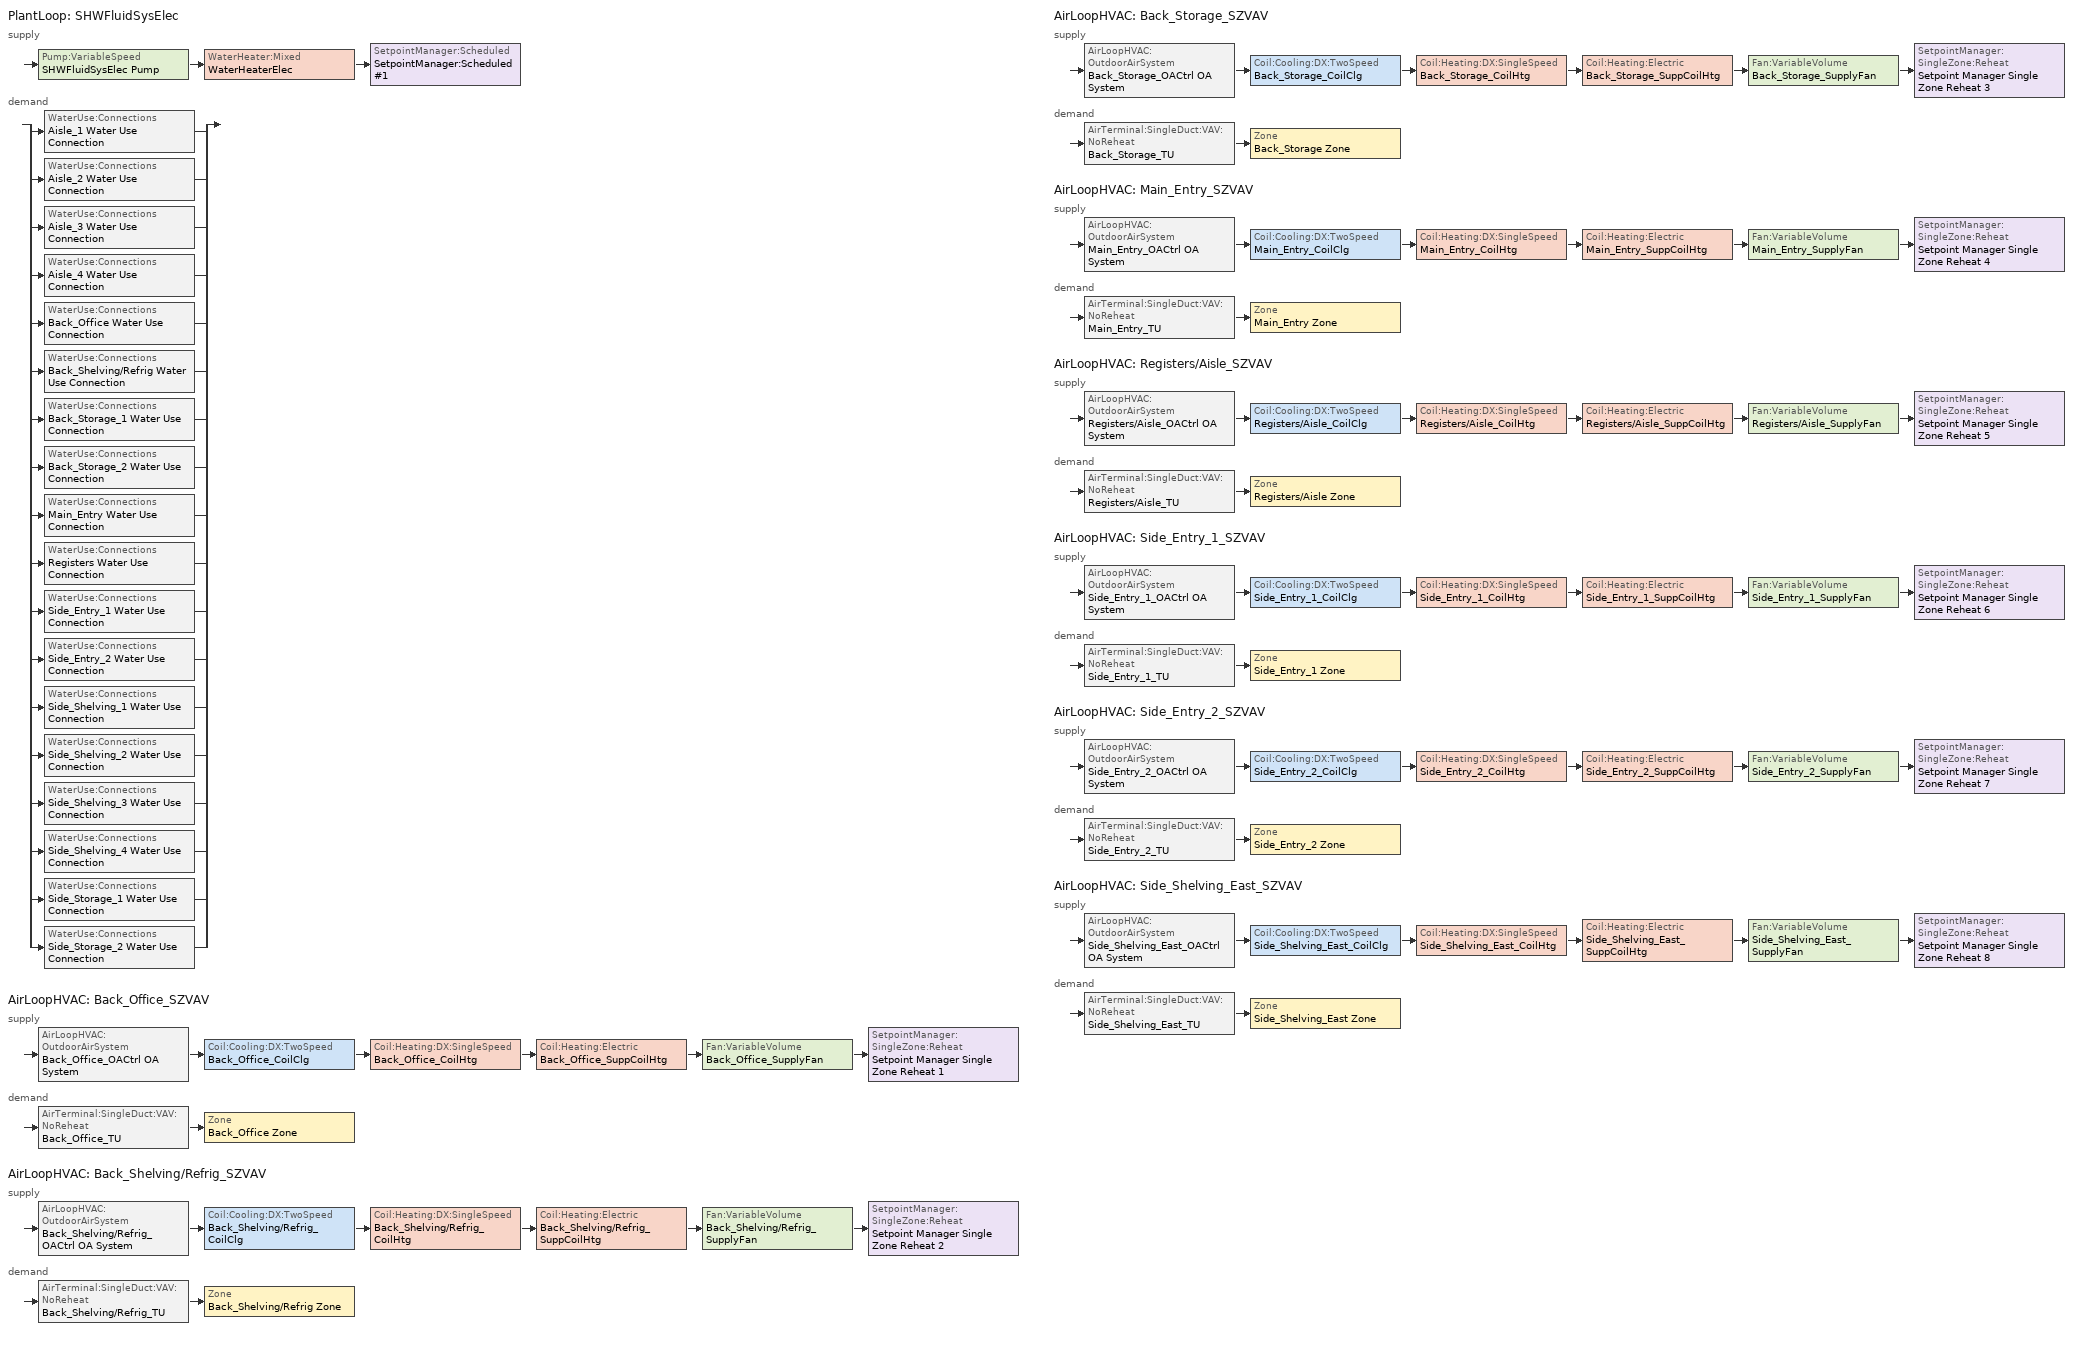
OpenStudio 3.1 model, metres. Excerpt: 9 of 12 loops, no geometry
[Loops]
PlantLoop 'SHWFluidSysElec'
 supply: Pump:VariableSpeed 'SHWFluidSysElec Pump' > WaterHeater:Mixed 'WaterHeaterElec' > SetpointManager:Scheduled 'SetpointManager:Scheduled #1'
 demand: split
  | WaterUse:Connections 'Aisle_1 Water Use Connection'
  | WaterUse:Connections 'Aisle_2 Water Use Connection'
  | WaterUse:Connections 'Aisle_3 Water Use Connection'
  | WaterUse:Connections 'Aisle_4 Water Use Connection'
  | WaterUse:Connections 'Back_Office Water Use Connection'
  | WaterUse:Connections 'Back_Shelving/Refrig Water Use Connection'
  | WaterUse:Connections 'Back_Storage_1 Water Use Connection'
  | WaterUse:Connections 'Back_Storage_2 Water Use Connection'
  | WaterUse:Connections 'Main_Entry Water Use Connection'
  | WaterUse:Connections 'Registers Water Use Connection'
  | WaterUse:Connections 'Side_Entry_1 Water Use Connection'
  | WaterUse:Connections 'Side_Entry_2 Water Use Connection'
  | WaterUse:Connections 'Side_Shelving_1 Water Use Connection'
  | WaterUse:Connections 'Side_Shelving_2 Water Use Connection'
  | WaterUse:Connections 'Side_Shelving_3 Water Use Connection'
  | WaterUse:Connections 'Side_Shelving_4 Water Use Connection'
  | WaterUse:Connections 'Side_Storage_1 Water Use Connection'
  | WaterUse:Connections 'Side_Storage_2 Water Use Connection'
AirLoopHVAC 'Back_Office_SZVAV'
 supply: AirLoopHVAC:OutdoorAirSystem 'Back_Office_OACtrl OA System' > Coil:Cooling:DX:TwoSpeed 'Back_Office_CoilClg' > Coil:Heating:DX:SingleSpeed 'Back_Office_CoilHtg' > Coil:Heating:Electric 'Back_Office_SuppCoilHtg' > Fan:VariableVolume 'Back_Office_SupplyFan' > SetpointManager:SingleZone:Reheat 'Setpoint Manager Single Zone Reheat 1'
 demand: AirTerminal:SingleDuct:VAV:NoReheat 'Back_Office_TU' > Zone 'Back_Office Zone'
AirLoopHVAC 'Back_Shelving/Refrig_SZVAV'
 supply: AirLoopHVAC:OutdoorAirSystem 'Back_Shelving/Refrig_OACtrl OA System' > Coil:Cooling:DX:TwoSpeed 'Back_Shelving/Refrig_CoilClg' > Coil:Heating:DX:SingleSpeed 'Back_Shelving/Refrig_CoilHtg' > Coil:Heating:Electric 'Back_Shelving/Refrig_SuppCoilHtg' > Fan:VariableVolume 'Back_Shelving/Refrig_SupplyFan' > SetpointManager:SingleZone:Reheat 'Setpoint Manager Single Zone Reheat 2'
 demand: AirTerminal:SingleDuct:VAV:NoReheat 'Back_Shelving/Refrig_TU' > Zone 'Back_Shelving/Refrig Zone'
AirLoopHVAC 'Back_Storage_SZVAV'
 supply: AirLoopHVAC:OutdoorAirSystem 'Back_Storage_OACtrl OA System' > Coil:Cooling:DX:TwoSpeed 'Back_Storage_CoilClg' > Coil:Heating:DX:SingleSpeed 'Back_Storage_CoilHtg' > Coil:Heating:Electric 'Back_Storage_SuppCoilHtg' > Fan:VariableVolume 'Back_Storage_SupplyFan' > SetpointManager:SingleZone:Reheat 'Setpoint Manager Single Zone Reheat 3'
 demand: AirTerminal:SingleDuct:VAV:NoReheat 'Back_Storage_TU' > Zone 'Back_Storage Zone'
AirLoopHVAC 'Main_Entry_SZVAV'
 supply: AirLoopHVAC:OutdoorAirSystem 'Main_Entry_OACtrl OA System' > Coil:Cooling:DX:TwoSpeed 'Main_Entry_CoilClg' > Coil:Heating:DX:SingleSpeed 'Main_Entry_CoilHtg' > Coil:Heating:Electric 'Main_Entry_SuppCoilHtg' > Fan:VariableVolume 'Main_Entry_SupplyFan' > SetpointManager:SingleZone:Reheat 'Setpoint Manager Single Zone Reheat 4'
 demand: AirTerminal:SingleDuct:VAV:NoReheat 'Main_Entry_TU' > Zone 'Main_Entry Zone'
AirLoopHVAC 'Registers/Aisle_SZVAV'
 supply: AirLoopHVAC:OutdoorAirSystem 'Registers/Aisle_OACtrl OA System' > Coil:Cooling:DX:TwoSpeed 'Registers/Aisle_CoilClg' > Coil:Heating:DX:SingleSpeed 'Registers/Aisle_CoilHtg' > Coil:Heating:Electric 'Registers/Aisle_SuppCoilHtg' > Fan:VariableVolume 'Registers/Aisle_SupplyFan' > SetpointManager:SingleZone:Reheat 'Setpoint Manager Single Zone Reheat 5'
 demand: AirTerminal:SingleDuct:VAV:NoReheat 'Registers/Aisle_TU' > Zone 'Registers/Aisle Zone'
AirLoopHVAC 'Side_Entry_1_SZVAV'
 supply: AirLoopHVAC:OutdoorAirSystem 'Side_Entry_1_OACtrl OA System' > Coil:Cooling:DX:TwoSpeed 'Side_Entry_1_CoilClg' > Coil:Heating:DX:SingleSpeed 'Side_Entry_1_CoilHtg' > Coil:Heating:Electric 'Side_Entry_1_SuppCoilHtg' > Fan:VariableVolume 'Side_Entry_1_SupplyFan' > SetpointManager:SingleZone:Reheat 'Setpoint Manager Single Zone Reheat 6'
 demand: AirTerminal:SingleDuct:VAV:NoReheat 'Side_Entry_1_TU' > Zone 'Side_Entry_1 Zone'
AirLoopHVAC 'Side_Entry_2_SZVAV'
 supply: AirLoopHVAC:OutdoorAirSystem 'Side_Entry_2_OACtrl OA System' > Coil:Cooling:DX:TwoSpeed 'Side_Entry_2_CoilClg' > Coil:Heating:DX:SingleSpeed 'Side_Entry_2_CoilHtg' > Coil:Heating:Electric 'Side_Entry_2_SuppCoilHtg' > Fan:VariableVolume 'Side_Entry_2_SupplyFan' > SetpointManager:SingleZone:Reheat 'Setpoint Manager Single Zone Reheat 7'
 demand: AirTerminal:SingleDuct:VAV:NoReheat 'Side_Entry_2_TU' > Zone 'Side_Entry_2 Zone'
AirLoopHVAC 'Side_Shelving_East_SZVAV'
 supply: AirLoopHVAC:OutdoorAirSystem 'Side_Shelving_East_OACtrl OA System' > Coil:Cooling:DX:TwoSpeed 'Side_Shelving_East_CoilClg' > Coil:Heating:DX:SingleSpeed 'Side_Shelving_East_CoilHtg' > Coil:Heating:Electric 'Side_Shelving_East_SuppCoilHtg' > Fan:VariableVolume 'Side_Shelving_East_SupplyFan' > SetpointManager:SingleZone:Reheat 'Setpoint Manager Single Zone Reheat 8'
 demand: AirTerminal:SingleDuct:VAV:NoReheat 'Side_Shelving_East_TU' > Zone 'Side_Shelving_East Zone'
[Sizing:Zone] Zone Cooling Design Supply Air Temperature Input Method=TemperatureDifference; Zone Cooling Design Supply Air Temperature {C}=14; Zone Cooling Design Supply Air Temperature Difference {deltaC}=11.1111; Zone Heating Design Supply Air Temperature Input Method=TemperatureDifference; Zone Heating Design Supply Air Temperature {C}=40; Zone Heating Design Supply Air Temperature Difference {deltaC}=13.8889; Zone Cooling Design Supply Air Humidity Ratio {kg-H2O/kg-air}=0.0085; Zone Heating Design Supply Air Humidity Ratio {kg-H2O/kg-air}=0.008; Zone Heating Sizing Factor=1; Zone Cooling Sizing Factor=1; Cooling Design Air Flow Method=DesignDay; Cooling Minimum Air Flow per Zone Floor Area {m3/s-m2}=0; Cooling Minimum Air Flow {m3/s}=0; Cooling Minimum Air Flow Fraction=0; Heating Design Air Flow Method=DesignDayWithLimit; Heating Maximum Air Flow per Zone Floor Area {m3/s-m2}=0; Heating Maximum Air Flow {m3/s}=0; Heating Maximum Air Flow Fraction=0.5; Account for Dedicated Outdoor Air System=No; Dedicated Outdoor Air System Control Strategy=NeutralSupplyAir; Dedicated Outdoor Air Low Setpoint Temperature for Design {C}=autosize; Dedicated Outdoor Air High Setpoint Temperature for Design {C}=autosize
Back_Office Zone; Back_Shelving/Refrig Zone; Back_Storage Zone; Main_Entry Zone; Registers/Aisle Zone; Side_Entry_1 Zone; Side_Entry_2 Zone; Side_Shelving_East Zone
[Zone equipment]
Back_Office Zone: Back_Office_TU
Back_Shelving/Refrig Zone: Back_Shelving/Refrig_TU
Back_Storage Zone: Back_Storage_TU
Main_Entry Zone: Main_Entry_TU
Registers/Aisle Zone: Registers/Aisle_TU
Side_Entry_1 Zone: Side_Entry_1_TU
Side_Entry_2 Zone: Side_Entry_2_TU
Side_Shelving_East Zone: Side_Shelving_East_TU
[PlantLoop]
SHWFluidSysElec: Glycol Concentration=0; Plant Loop Volume {m3}=Autocalculate; Load Distribution Scheme=Optimal
[Sizing:Plant]
SHWFluidSysElec: Loop Type=Heating; Design Loop Exit Temperature {C}=57.2222; Loop Design Temperature Difference {deltaC}=44.4444; Sizing Option=NonCoincident; Zone Timesteps in Averaging Window=1; Coincident Sizing Factor Mode=None
[WaterHeater:Mixed]
WaterHeaterElec: Tank Volume {m3}=0.481175; Setpoint Temperature Schedule=WaterHeaterElec Setpoint Temp; Deadband Temperature Difference {deltaC}=2; Maximum Temperature Limit {C}=82.22; Heater Control Type=Cycle; Heater Maximum Capacity {W}=37049.2; Heater Fuel Type=Electricity; Heater Thermal Efficiency=1; Off Cycle Parasitic Fuel Consumption Rate {W}=0; Off Cycle Parasitic Heat Fraction to Tank=0.8; On Cycle Parasitic Fuel Consumption Rate {W}=0; Ambient Temperature Indicator=Schedule; Ambient Temperature Schedule=WaterHeaterElec Ambient Temperature; Off Cycle Loss Coefficient to Ambient Temperature {W/K}=2.83454; On Cycle Loss Coefficient to Ambient Temperature {W/K}=2.83454; Use Side Effectiveness=1; Source Side Effectiveness=1; Use Side Design Flow Rate {m3/s}=autosize; Source Side Design Flow Rate {m3/s}=autosize; Indirect Water Heating Recovery Time {hr}=1.5; Source Side Flow Control Mode=IndirectHeatPrimarySetpoint
[Pump:VariableSpeed]
SHWFluidSysElec Pump: Rated Pump Head {Pa}=0; Pump Control Type=Intermittent; Skin Loss Radiative Fraction=0.5; Design Power Sizing Method=PowerPerFlowPerPressure; Design Electric Power per Unit Flow Rate {W/(m3/s)}=348701.1; Design Shaft Power per Unit Flow Rate per Unit Head {W-s/m3-Pa}=1.28205; Design Minimum Flow Rate Fraction=0
[SetpointManager:Scheduled]
SetpointManager:Scheduled #1: Control Variable=Temperature; Schedule=SHWFluidSysElec Supply Temp Schedule; Setpoint Node or NodeList=SHWFluidSysElec Supply Mixer Outlet Node
[WaterUse:Connections] Drain Water Heat Exchanger Type=None; Drain Water Heat Exchanger Destination=Plant
Name | Water Use Equipment Name 1
Aisle_1 Water Use Connection | Aisle_1 Water Use Equipment
Aisle_2 Water Use Connection | Aisle_2 Water Use Equipment
Aisle_3 Water Use Connection | Aisle_3 Water Use Equipment
Aisle_4 Water Use Connection | Aisle_4 Water Use Equipment
Back_Office Water Use Connection | Back_Office Water Use Equipment
Back_Shelving/Refrig Water Use Connection | Back_Shelving/Refrig Water Use Equipment
Back_Storage_1 Water Use Connection | Back_Storage_1 Water Use Equipment
Back_Storage_2 Water Use Connection | Back_Storage_2 Water Use Equipment
Main_Entry Water Use Connection | Main_Entry Water Use Equipment
Registers Water Use Connection | Registers Water Use Equipment
Side_Entry_1 Water Use Connection | Side_Entry_1 Water Use Equipment
Side_Entry_2 Water Use Connection | Side_Entry_2 Water Use Equipment
Side_Shelving_1 Water Use Connection | Side_Shelving_1 Water Use Equipment
Side_Shelving_2 Water Use Connection | Side_Shelving_2 Water Use Equipment
Side_Shelving_3 Water Use Connection | Side_Shelving_3 Water Use Equipment
Side_Shelving_4 Water Use Connection | Side_Shelving_4 Water Use Equipment
Side_Storage_1 Water Use Connection | Side_Storage_1 Water Use Equipment
Side_Storage_2 Water Use Connection | Side_Storage_2 Water Use Equipment
[WaterUse:Equipment:Definition]
Name | Peak Flow Rate {m3/s} | Target Temperature Schedule
Aisle_1 Water Use Definition | 1.77477e-05 | Aisle_1 Target SHW Temp
Aisle_2 Water Use Definition | 1.77477e-05 | Aisle_2 Target SHW Temp
Aisle_3 Water Use Definition | 1.77477e-05 | Aisle_3 Target SHW Temp
Aisle_4 Water Use Definition | 1.77477e-05 | Aisle_4 Target SHW Temp
Back_Office Water Use Definition | 2.83906e-06 | Back_Office Target SHW Temp
Back_Shelving/Refrig Water Use Definition | 7.41458e-05 | Back_Shelving/Refrig Target SHW Temp
Back_Storage_1 Water Use Definition | 2.49837e-06 | Back_Storage_1 Target SHW Temp
Back_Storage_2 Water Use Definition | 2.83906e-06 | Back_Storage_2 Target SHW Temp
Main_Entry Water Use Definition | 2.1294e-05 | Main_Entry Target SHW Temp
Registers Water Use Definition | 2.12973e-05 | Registers Target SHW Temp
Side_Entry_1 Water Use Definition | 2.1294e-05 | Side_Entry_1 Target SHW Temp
Side_Entry_2 Water Use Definition | 2.1294e-05 | Side_Entry_2 Target SHW Temp
Side_Shelving_1 Water Use Definition | 2.3072e-05 | Side_Shelving_1 Target SHW Temp
Side_Shelving_2 Water Use Definition | 2.3072e-05 | Side_Shelving_2 Target SHW Temp
Side_Shelving_3 Water Use Definition | 2.3072e-05 | Side_Shelving_3 Target SHW Temp
Side_Shelving_4 Water Use Definition | 2.3072e-05 | Side_Shelving_4 Target SHW Temp
Side_Storage_1 Water Use Definition | 2.42266e-06 | Side_Storage_1 Target SHW Temp
Side_Storage_2 Water Use Definition | 9.46353e-07 | Side_Storage_2 Target SHW Temp
[WaterUse:Equipment] Flow Rate Fraction Schedule=RetailServiceHotWater
Name | Water Use Equipment Definition
Aisle_1 Water Use Equipment | Aisle_1 Water Use Definition
Aisle_2 Water Use Equipment | Aisle_2 Water Use Definition
Aisle_3 Water Use Equipment | Aisle_3 Water Use Definition
Aisle_4 Water Use Equipment | Aisle_4 Water Use Definition
Back_Office Water Use Equipment | Back_Office Water Use Definition
Back_Shelving/Refrig Water Use Equipment | Back_Shelving/Refrig Water Use Definition
Back_Storage_1 Water Use Equipment | Back_Storage_1 Water Use Definition
Back_Storage_2 Water Use Equipment | Back_Storage_2 Water Use Definition
Main_Entry Water Use Equipment | Main_Entry Water Use Definition
Registers Water Use Equipment | Registers Water Use Definition
Side_Entry_1 Water Use Equipment | Side_Entry_1 Water Use Definition
Side_Entry_2 Water Use Equipment | Side_Entry_2 Water Use Definition
Side_Shelving_1 Water Use Equipment | Side_Shelving_1 Water Use Definition
Side_Shelving_2 Water Use Equipment | Side_Shelving_2 Water Use Definition
Side_Shelving_3 Water Use Equipment | Side_Shelving_3 Water Use Definition
Side_Shelving_4 Water Use Equipment | Side_Shelving_4 Water Use Definition
Side_Storage_1 Water Use Equipment | Side_Storage_1 Water Use Definition
Side_Storage_2 Water Use Equipment | Side_Storage_2 Water Use Definition
[AirLoopHVAC] Availability Schedule=RetailHVACAvail; Design Return Air Flow Fraction of Supply Air Flow=1
Name | Design Supply Air Flow Rate {m3/s}
Back_Office_SZVAV | 1.67713
Back_Shelving/Refrig_SZVAV | 24.0276
Back_Storage_SZVAV | 8.64716
Main_Entry_SZVAV | 4.54728
Registers/Aisle_SZVAV | 31.3666
Side_Entry_1_SZVAV | 4.51033
Side_Entry_2_SZVAV | 4.68951
Side_Shelving_East_SZVAV | 15.4916
[Sizing:System] Type of Load to Size On=Sensible; Design Outdoor Air Flow Rate {m3/s}=Autosize; Central Heating Maximum System Air Flow Ratio=0.5; Preheat Design Temperature {C}=5.68434e-14; Preheat Design Humidity Ratio {kg-H2O/kg-Air}=0; Precool Design Temperature {C}=5.68434e-14; Precool Design Humidity Ratio {kg-H2O/kg-Air}=0; Central Cooling Design Supply Air Temperature {C}=12.7778; Central Heating Design Supply Air Temperature {C}=35; Sizing Option=NonCoincident; 100% Outdoor Air in Cooling=No; 100% Outdoor Air in Heating=No; Central Cooling Design Supply Air Humidity Ratio {kg-H2O/kg-Air}=0.0085; Central Heating Design Supply Air Humidity Ratio {kg-H2O/kg-Air}=0.008; Cooling Design Air Flow Method=DesignDay; Cooling Design Air Flow Rate {m3/s}=0; Heating Design Air Flow Method=DesignDay; Heating Design Air Flow Rate {m3/s}=0; System Outdoor Air Method=ZoneSum; Zone Maximum Outdoor Air Fraction=1; Cooling Supply Air Flow Rate Per Floor Area {m3/s-m2}=0.00996765; Cooling Fraction of Autosized Cooling Supply Air Flow Rate=1; Cooling Supply Air Flow Rate Per Unit Cooling Capacity {m3/s-W}=3.94755e-05; Heating Supply Air Flow Rate Per Floor Area {m3/s-m2}=0.00996765; Heating Fraction of Autosized Heating Supply Air Flow Rate=1; Heating Fraction of Autosized Cooling Supply Air Flow Rate=1; Heating Supply Air Flow Rate Per Unit Heating Capacity {m3/s-W}=3.15882e-05; Cooling Design Capacity Method=CoolingDesignCapacity; Cooling Design Capacity {W}=autosize; Cooling Design Capacity Per Floor Area {W/m2}=234.7; Fraction of Autosized Cooling Design Capacity=1; Heating Design Capacity Method=HeatingDesignCapacity; Heating Design Capacity {W}=autosize; Heating Design Capacity Per Floor Area {W/m2}=157; Fraction of Autosized Heating Design Capacity=1; Central Cooling Capacity Control Method=OnOff
Back_Office_SZVAV; Back_Shelving/Refrig_SZVAV; Back_Storage_SZVAV; Main_Entry_SZVAV; Registers/Aisle_SZVAV; Side_Entry_1_SZVAV; Side_Entry_2_SZVAV; Side_Shelving_East_SZVAV
[Fan:VariableVolume] Availability Schedule=Always On Discrete; Fan Power Minimum Flow Rate Input Method=FixedFlowRate; Fan Power Minimum Flow Fraction=0; Motor In Airstream Fraction=1; Fan Power Coefficient 1=0.027828; Fan Power Coefficient 2=0.026583; Fan Power Coefficient 3=-0.087069; Fan Power Coefficient 4=1.03092; Fan Power Coefficient 5=0
Name | Fan Total Efficiency | Pressure Rise {Pa} | Maximum Flow Rate {m3/s} | Fan Power Minimum Air Flow Rate {m3/s} | Motor Efficiency
Back_Office_SupplyFan | 0.58175 | 917.541 | 1.67713 | 0.838566 | 0.895
Back_Shelving/Refrig_SupplyFan | 0.59605 | 909.77 | 24.0276 | 12.0138 | 0.917
Back_Storage_SupplyFan | 0.58175 | 917.541 | 8.64716 | 4.32359 | 0.895
Main_Entry_SupplyFan | 0.58175 | 917.541 | 4.54728 | 2.27364 | 0.895
Registers/Aisle_SupplyFan | 0.59605 | 909.77 | 31.3666 | 15.6833 | 0.917
Side_Entry_1_SupplyFan | 0.58175 | 917.541 | 4.51033 | 2.25516 | 0.895
Side_Entry_2_SupplyFan | 0.58175 | 917.541 | 4.68951 | 2.34476 | 0.895
Side_Shelving_East_SupplyFan | 0.59605 | 909.77 | 15.4916 | 7.74579 | 0.917
[Coil:Heating:Electric]
Name | Availability Schedule | Nominal Capacity {W}
Back_Office_SuppCoilHtg | Back_Office_SuppCoilHtg AvailSch | 22867
Back_Shelving/Refrig_SuppCoilHtg | Back_Shelving/Refrig_SuppCoilHtg AvailSch | 407070
Back_Storage_SuppCoilHtg | Back_Storage_SuppCoilHtg AvailSch | 146812
Main_Entry_SuppCoilHtg | Main_Entry_SuppCoilHtg AvailSch | 93502.9
Registers/Aisle_SuppCoilHtg | Registers/Aisle_SuppCoilHtg AvailSch | 521268
Side_Entry_1_SuppCoilHtg | Side_Entry_1_SuppCoilHtg AvailSch | 93148.2
Side_Entry_2_SuppCoilHtg | Side_Entry_2_SuppCoilHtg AvailSch | 94875.3
Side_Shelving_East_SuppCoilHtg | Side_Shelving_East_SuppCoilHtg AvailSch | 259304
[Coil:Heating:DX:SingleSpeed] Availability Schedule=Always On Discrete; Rated Supply Fan Power Per Volume Flow Rate {W/(m3/s)}=773.3; Total Heating Capacity Function of Temperature Curve=CoilHtgHPQRatio_fToadbSI; Total Heating Capacity Function of Flow Fraction Curve=CoilHtgHPQRatio_fCFMRatio; Energy Input Ratio Function of Temperature Curve=CoilHtgHPEIRRatio_fToadbSI; Energy Input Ratio Function of Flow Fraction Curve=CoilHtgHPEIRRatio_fCFMRatio; Part Load Fraction Correlation Curve=CoilHtgHPEIRRatio_fQFrac; Minimum Outdoor Dry-Bulb Temperature for Compressor Operation {C}=-8.33333; Maximum Outdoor Dry-Bulb Temperature for Defrost Operation {C}=4.44444; Maximum Outdoor Dry-Bulb Temperature for Crankcase Heater Operation {C}=10; Defrost Strategy=ReverseCycle; Defrost Control=Timed; Defrost Time Period Fraction=0.058333; Resistive Defrost Heater Capacity {W}=2000
Name | Rated Total Heating Capacity {W} | Rated COP {W/W} | Rated Air Flow Rate {m3/s} | Defrost Energy Input Ratio Function of Temperature Curve | Crankcase Heater Capacity {W}
Back_Office_CoilHtg | 30804.7 | 3.77622 | 1.67713 | Back_Office_CoilHtg Defrost Curve | 83.9523
Back_Shelving/Refrig_CoilHtg | 439923 | 3.64834 | 24.0276 | Back_Shelving/Refrig_CoilHtg Defrost Curve | 1198.92
Back_Storage_CoilHtg | 158828 | 3.77622 | 8.64716 | Back_Storage_CoilHtg Defrost Curve | 432.851
Main_Entry_CoilHtg | 83522.3 | 3.64834 | 4.54728 | Main_Entry_CoilHtg Defrost Curve | 227.623
Registers/Aisle_CoilHtg | 574293 | 3.64834 | 31.3666 | Registers/Aisle_CoilHtg Defrost Curve | 1565.12
Side_Entry_1_CoilHtg | 86093.1 | 3.64834 | 4.51033 | Side_Entry_1_CoilHtg Defrost Curve | 234.629
Side_Entry_2_CoilHtg | 89244 | 3.64834 | 4.68951 | Side_Entry_2_CoilHtg Defrost Curve | 243.216
Side_Shelving_East_CoilHtg | 283637 | 3.64834 | 15.4916 | Side_Shelving_East_CoilHtg Defrost Curve | 772.995
[Coil:Cooling:DX:TwoSpeed] Availability Schedule=Always On Discrete; Rated High Speed Sensible Heat Ratio=Autosize; Unit Internal Static Air Pressure {Pa}=773.3; Total Cooling Capacity Function of Temperature Curve=CoilClgDXQRatio_fTwbToadbSI; Total Cooling Capacity Function of Flow Fraction Curve=CoilClgDXDblQRatio_fCFMRatio; Energy Input Ratio Function of Temperature Curve=CoilClgDXEIRRatio_fTwbToadbSI; Energy Input Ratio Function of Flow Fraction Curve=CoilClgDXDblEIRRatio_fCFMRatio; Part Load Fraction Correlation Curve=CoilClgDXEIRRatio_fQFrac; Rated Low Speed Sensible Heat Ratio=Autosize; Condenser Type=AirCooled; Minimum Outdoor Dry-Bulb Temperature for Compressor Operation {C}=-25; High Speed Evaporative Condenser Effectiveness=0; High Speed Evaporative Condenser Air Flow Rate {m3/s}=Autosize; High Speed Evaporative Condenser Pump Rated Power Consumption {W}=Autosize; Low Speed Evaporative Condenser Effectiveness=0; Low Speed Evaporative Condenser Air Flow Rate {m3/s}=Autosize; Low Speed Evaporative Condenser Pump Rated Power Consumption {W}=Autosize; Basin Heater Capacity {W/K}=0; Basin Heater Setpoint Temperature {C}=10
Name | Rated High Speed Total Cooling Capacity {W} | Rated High Speed COP {W/W} | Rated High Speed Air Flow Rate {m3/s} | Rated Low Speed Total Cooling Capacity {W} | Rated Low Speed COP {W/W} | Rated Low Speed Air Flow Rate {m3/s} | Low Speed Total Cooling Capacity Function of Temperature Curve | Low Speed Energy Input Ratio Function of Temperature Curve
Back_Office_CoilClg | 30804.7 | 3.90941 | 1.67713 | 15402.4 | 3.90941 | 0.838566 | CoilClgDXQRatio_fTwbToadbSI 1 | CoilClgDXEIRRatio_fTwbToadbSI 1
Back_Shelving/Refrig_CoilClg | 439923 | 3.74515 | 24.0276 | 219962 | 3.74515 | 12.0138 | CoilClgDXQRatio_fTwbToadbSI 2 | CoilClgDXEIRRatio_fTwbToadbSI 2
Back_Storage_CoilClg | 158828 | 3.90941 | 8.64716 | 79413.8 | 3.90941 | 4.32358 | CoilClgDXQRatio_fTwbToadbSI 3 | CoilClgDXEIRRatio_fTwbToadbSI 3
Main_Entry_CoilClg | 83522.3 | 3.74515 | 4.54728 | 41761.2 | 3.74515 | 2.27364 | CoilClgDXQRatio_fTwbToadbSI 4 | CoilClgDXEIRRatio_fTwbToadbSI 4
Registers/Aisle_CoilClg | 574293 | 3.74515 | 31.3666 | 287147 | 3.74515 | 15.6833 | CoilClgDXQRatio_fTwbToadbSI 5 | CoilClgDXEIRRatio_fTwbToadbSI 5
Side_Entry_1_CoilClg | 86093.1 | 3.74515 | 4.51033 | 43046.6 | 3.74515 | 2.25516 | CoilClgDXQRatio_fTwbToadbSI 6 | CoilClgDXEIRRatio_fTwbToadbSI 6
Side_Entry_2_CoilClg | 89244 | 3.74515 | 4.68951 | 44622 | 3.74515 | 2.34476 | CoilClgDXQRatio_fTwbToadbSI 7 | CoilClgDXEIRRatio_fTwbToadbSI 7
Side_Shelving_East_CoilClg | 283637 | 3.74515 | 15.4916 | 141819 | 3.74515 | 7.74581 | CoilClgDXQRatio_fTwbToadbSI 8 | CoilClgDXEIRRatio_fTwbToadbSI 8
[Controller:OutdoorAir] Minimum Outdoor Air Flow Rate {m3/s}=0; Maximum Outdoor Air Flow Rate {m3/s}=Autosize; Economizer Control Type=FixedDryBulb; Economizer Control Action Type=ModulateFlow; Economizer Maximum Limit Dry-Bulb Temperature {C}=23.8889; Economizer Maximum Limit Enthalpy {J/kg}=116300; Lockout Type=NoLockout; Minimum Limit Type=FixedMinimum; High Humidity Control=No; Heat Recovery Bypass Control Type=BypassWhenOAFlowGreaterThanMinimum
Name | Minimum Outdoor Air Schedule | Maximum Fraction of Outdoor Air Schedule | Controller Mechanical Ventilation
Back_Office_OACtrl | Back_Office_OACtrl Schedule | Back_Office_OACtrl Max OA Schedule | Back_Office_OACtrl Mech Vent Controller
Back_Shelving/Refrig_OACtrl | Back_Shelving/Refrig_OACtrl Schedule | Back_Shelving/Refrig_OACtrl Max OA Schedule | Back_Shelving/Refrig_OACtrl Mech Vent Controller
Back_Storage_OACtrl | Back_Storage_OACtrl Schedule | Back_Storage_OACtrl Max OA Schedule | Back_Storage_OACtrl Mech Vent Controller
Main_Entry_OACtrl | Main_Entry_OACtrl Schedule | Main_Entry_OACtrl Max OA Schedule | Main_Entry_OACtrl Mech Vent Controller
Registers/Aisle_OACtrl | Registers/Aisle_OACtrl Schedule | Registers/Aisle_OACtrl Max OA Schedule | Registers/Aisle_OACtrl Mech Vent Controller
Side_Entry_1_OACtrl | Side_Entry_1_OACtrl Schedule | Side_Entry_1_OACtrl Max OA Schedule | Side_Entry_1_OACtrl Mech Vent Controller
Side_Entry_2_OACtrl | Side_Entry_2_OACtrl Schedule | Side_Entry_2_OACtrl Max OA Schedule | Side_Entry_2_OACtrl Mech Vent Controller
Side_Shelving_East_OACtrl | Side_Shelving_East_OACtrl Schedule | Side_Shelving_East_OACtrl Max OA Schedule | Side_Shelving_East_OACtrl Mech Vent Controller
[Controller:MechanicalVentilation] Availability Schedule=Always On Discrete; System Outdoor Air Method=ZoneSum
Name | Demand Controlled Ventilation
Back_Office_OACtrl Mech Vent Controller; Back_Shelving/Refrig_OACtrl Mech Vent Controller; Back_Storage_OACtrl Mech Vent Controller; Registers/Aisle_OACtrl Mech Vent Controller; Side_Shelving_East_OACtrl Mech Vent Controller
Main_Entry_OACtrl Mech Vent Controller; Side_Entry_1_OACtrl Mech Vent Controller; Side_Entry_2_OACtrl Mech Vent Controller | Yes
[AirLoopHVAC:OutdoorAirSystem]
Name | Controller
Back_Office_OACtrl OA System | Back_Office_OACtrl
Back_Shelving/Refrig_OACtrl OA System | Back_Shelving/Refrig_OACtrl
Back_Storage_OACtrl OA System | Back_Storage_OACtrl
Main_Entry_OACtrl OA System | Main_Entry_OACtrl
Registers/Aisle_OACtrl OA System | Registers/Aisle_OACtrl
Side_Entry_1_OACtrl OA System | Side_Entry_1_OACtrl
Side_Entry_2_OACtrl OA System | Side_Entry_2_OACtrl
Side_Shelving_East_OACtrl OA System | Side_Shelving_East_OACtrl
[SetpointManager:SingleZone:Reheat] Minimum Supply Air Temperature {C}=12.7778; Maximum Supply Air Temperature {C}=35
Name | Control Zone | Setpoint Node or NodeList
Setpoint Manager Single Zone Reheat 1 | Back_Office Zone | Back_Office_SupplyFan Outlet Node
Setpoint Manager Single Zone Reheat 2 | Back_Shelving/Refrig Zone | Back_Shelving/Refrig_SupplyFan Outlet Node
Setpoint Manager Single Zone Reheat 3 | Back_Storage Zone | Back_Storage_SupplyFan Outlet Node
Setpoint Manager Single Zone Reheat 4 | Main_Entry Zone | Main_Entry_SupplyFan Outlet Node
Setpoint Manager Single Zone Reheat 5 | Registers/Aisle Zone | Registers/Aisle_SupplyFan Outlet Node
Setpoint Manager Single Zone Reheat 6 | Side_Entry_1 Zone | Side_Entry_1_SupplyFan Outlet Node
Setpoint Manager Single Zone Reheat 7 | Side_Entry_2 Zone | Side_Entry_2_SupplyFan Outlet Node
Setpoint Manager Single Zone Reheat 8 | Side_Shelving_East Zone | Side_Shelving_East_SupplyFan Outlet Node
[AirTerminal:SingleDuct:VAV:NoReheat] Availability Schedule=Always On Discrete; Zone Minimum Air Flow Input Method=FixedFlowRate; Constant Minimum Air Flow Fraction=0.3; Control For Outdoor Air=No
Name | Maximum Air Flow Rate {m3/s} | Fixed Minimum Air Flow Rate {m3/s}
Back_Office_TU | 1.67713 | 0.838566
Back_Shelving/Refrig_TU | 24.0276 | 12.0138
Back_Storage_TU | 8.64716 | 4.32359
Main_Entry_TU | 4.54728 | 2.27364
Registers/Aisle_TU | 31.3666 | 15.6833
Side_Entry_1_TU | 4.51033 | 2.25516
Side_Entry_2_TU | 4.68951 | 2.34476
Side_Shelving_East_TU | 15.4916 | 7.74579
[Curve:Biquadratic]
Name | Coefficient1 Constant | Coefficient2 x | Coefficient3 x**2 | Coefficient4 y | Coefficient5 y**2 | Coefficient6 x*y | Minimum Value of x | Maximum Value of x | Minimum Value of y | Maximum Value of y | Minimum Curve Output | Maximum Curve Output
CoilClgDXQRatio_fTwbToadbSI; CoilClgDXQRatio_fTwbToadbSI 1; CoilClgDXQRatio_fTwbToadbSI 2; CoilClgDXQRatio_fTwbToadbSI 3; CoilClgDXQRatio_fTwbToadbSI 4; CoilClgDXQRatio_fTwbToadbSI 5; CoilClgDXQRatio_fTwbToadbSI 6; CoilClgDXQRatio_fTwbToadbSI 7; CoilClgDXQRatio_fTwbToadbSI 8 | 0.86779 | 0.014245 | 0.000554 | -0.007569 | 3.2e-05 | -0.000191 | 13.89 | 25 | 23.89 | 46.11 | 0.77 | 1.29
CoilClgDXEIRRatio_fTwbToadbSI; CoilClgDXEIRRatio_fTwbToadbSI 1; CoilClgDXEIRRatio_fTwbToadbSI 2; CoilClgDXEIRRatio_fTwbToadbSI 3; CoilClgDXEIRRatio_fTwbToadbSI 4; CoilClgDXEIRRatio_fTwbToadbSI 5; CoilClgDXEIRRatio_fTwbToadbSI 6; CoilClgDXEIRRatio_fTwbToadbSI 7; CoilClgDXEIRRatio_fTwbToadbSI 8 | 0.116709 | 0.028458 | -0.000411 | 0.021422 | 0.000162 | -0.00068 | 13.89 | 25 | 23.89 | 46.11 | 0.77 | 1.33
Back_Office_CoilHtg Defrost Curve; Back_Shelving/Refrig_CoilHtg Defrost Curve; Back_Storage_CoilHtg Defrost Curve; Main_Entry_CoilHtg Defrost Curve; Registers/Aisle_CoilHtg Defrost Curve; Side_Entry_1_CoilHtg Defrost Curve; Side_Entry_2_CoilHtg Defrost Curve; Side_Shelving_East_CoilHtg Defrost Curve | 1 | 0 | 0 | 0 | 0 | 0 | 0 | 1 | 0 | 1
[Curve:Cubic]
Name | Coefficient1 Constant | Coefficient2 x | Coefficient3 x**2 | Coefficient4 x**3 | Minimum Value of x | Maximum Value of x | Minimum Curve Output | Maximum Curve Output
CoilClgDXEIRRatio_fQFrac | 0 | 5.1091 | -8.5515 | 4.4744 | 0.7 | 1 | 0.92 | 1
CoilClgDXDblEIRRatio_fCFMRatio | 1.00795 | 0.345441 | -0.692289 | 0.338899 | 0 | 100
CoilHtgHPQRatio_fToadbSI | 0.729009 | 0.031928 | 0.000136 | -9e-06 | 0 | 10 | 0.17 | 1.05
CoilHtgHPEIRRatio_fToadbSI | 1.21829 | -0.036117 | 0.00142 | -2.7e-05 | 0 | 10 | 0.97 | 3.18
CoilClgDXDblQRatio_fCFMRatio | 0.472786 | 1.24334 | -1.03871 | 0.322578 | 0 | 100 | 0.47
[Curve:Quadratic] Minimum Value of x=0
Name | Coefficient1 Constant | Coefficient2 x | Coefficient3 x**2 | Maximum Value of x | Minimum Curve Output | Maximum Curve Output
CoilHtgHPQRatio_fCFMRatio | 0.84 | 0.16 | 0 | 100 | 0.84
CoilHtgHPEIRRatio_fQFrac | 0.85 | 0.15 | 0 | 1 | 0.85 | 1
CoilHtgHPEIRRatio_fCFMRatio | 1.3824 | -0.4336 | 0.0512 | 1
[Schedule:Day]
OnDay; AllOnHVACAvailDay; Back_Office_OACtrl Schedule Week 1 Summer; Back_Office_OACtrl Schedule Week 1 Winter; Back_Shelving/Refrig_OACtrl Schedule Week 1 Summer; Back_Shelving/Refrig_OACtrl Schedule Week 1 Winter; Back_Storage_OACtrl Schedule Week 1 Summer; Back_Storage_OACtrl Schedule Week 1 Winter; Main_Entry_OACtrl Schedule Week 1 Summer; Main_Entry_OACtrl Schedule Week 1 Winter; Registers/Aisle_OACtrl Schedule Week 1 Summer; Registers/Aisle_OACtrl Schedule Week 1 Winter; Side_Entry_1_OACtrl Schedule Week 1 Summer; Side_Entry_1_OACtrl Schedule Week 1 Winter; Side_Entry_2_OACtrl Schedule Week 1 Summer; Side_Entry_2_OACtrl Schedule Week 1 Winter; Side_Shelving_East_OACtrl Schedule Week 1 Summer; Side_Shelving_East_OACtrl Schedule Week 1 Winter: 1, 0, 1, 2, 0, 1, 3, 0, 1, 4, 0, 1, 5, 0, 1, 6, 0, 1, 7, 0, 1, 8, 0, 1, 9, 0, 1, 10, 0, 1, 11, 0, 1, 12, 0, 1, 13, 0, 1, 14, 0, 1, 15, 0, 1, 16, 0, 1, 17, 0, 1, 18, 0, 1, 19, 0, 1, 20, 0, 1, 21, 0, 1, 22, 0, 1, 23, 0, 1, 24, 0, 1
OffDay: 1, 0, 0, 2, 0, 0, 3, 0, 0, 4, 0, 0, 5, 0, 0, 6, 0, 0, 7, 0, 0, 8, 0, 0, 9, 0, 0, 10, 0, 0, 11, 0, 0, 12, 0, 0, 13, 0, 0, 14, 0, 0, 15, 0, 0, 16, 0, 0, 17, 0, 0, 18, 0, 0, 19, 0, 0, 20, 0, 0, 21, 0, 0, 22, 0, 0, 23, 0, 0, 24, 0, 0
RetailServiceHotWaterSun: 1, 0, 0.07, 2, 0, 0.07, 3, 0, 0.07, 4, 0, 0.06, 5, 0, 0.06, 6, 0, 0.06, 7, 0, 0.07, 8, 0, 0.1, 9, 0, 0.12, 10, 0, 0.14, 11, 0, 0.29, 12, 0, 0.31, 13, 0, 0.36, 14, 0, 0.36, 15, 0, 0.34, 16, 0, 0.35, 17, 0, 0.37, 18, 0, 0.34, 19, 0, 0.25, 20, 0, 0.27, 21, 0, 0.21, 22, 0, 0.16, 23, 0, 0.1, 24, 0, 0.06
RetailServiceHotWaterWD: 1, 0, 0.04, 2, 0, 0.05, 3, 0, 0.05, 4, 0, 0.04, 5, 0, 0.04, 6, 0, 0.04, 7, 0, 0.04, 8, 0, 0.15, 9, 0, 0.23, 10, 0, 0.32, 11, 0, 0.41, 12, 0, 0.57, 13, 0, 0.62, 14, 0, 0.61, 15, 0, 0.5, 16, 0, 0.45, 17, 0, 0.46, 18, 0, 0.47, 19, 0, 0.42, 20, 0, 0.34, 21, 0, 0.33, 22, 0, 0.23, 23, 0, 0.13, 24, 0, 0.08
RetailServiceHotWaterSat: 1, 0, 0.11, 2, 0, 0.1, 3, 0, 0.08, 4, 0, 0.06, 5, 0, 0.06, 6, 0, 0.06, 7, 0, 0.07, 8, 0, 0.2, 9, 0, 0.24, 10, 0, 0.27, 11, 0, 0.42, 12, 0, 0.54, 13, 0, 0.59, 14, 0, 0.6, 15, 0, 0.49, 16, 0, 0.48, 17, 0, 0.47, 18, 0, 0.46, 19, 0, 0.44, 20, 0, 0.36, 21, 0, 0.29, 22, 0, 0.22, 23, 0, 0.16, 24, 0, 0.13
RetailHVACAvailSun; Back_Office_OACtrl Schedule Week 1 Sunday; Back_Office_OACtrl Schedule Week 1 Holiday; Back_Office_OACtrl Schedule Week 1 Custom 1; Back_Office_OACtrl Schedule Week 1 Custom 2; Back_Shelving/Refrig_OACtrl Schedule Week 1 Sunday; Back_Shelving/Refrig_OACtrl Schedule Week 1 Holiday; Back_Shelving/Refrig_OACtrl Schedule Week 1 Custom 1; Back_Shelving/Refrig_OACtrl Schedule Week 1 Custom 2; Back_Storage_OACtrl Schedule Week 1 Sunday; Back_Storage_OACtrl Schedule Week 1 Holiday; Back_Storage_OACtrl Schedule Week 1 Custom 1; Back_Storage_OACtrl Schedule Week 1 Custom 2; Main_Entry_OACtrl Schedule Week 1 Sunday; Main_Entry_OACtrl Schedule Week 1 Holiday; Main_Entry_OACtrl Schedule Week 1 Custom 1; Main_Entry_OACtrl Schedule Week 1 Custom 2; Registers/Aisle_OACtrl Schedule Week 1 Sunday; Registers/Aisle_OACtrl Schedule Week 1 Holiday; Registers/Aisle_OACtrl Schedule Week 1 Custom 1; Registers/Aisle_OACtrl Schedule Week 1 Custom 2; Side_Entry_1_OACtrl Schedule Week 1 Sunday; Side_Entry_1_OACtrl Schedule Week 1 Holiday; Side_Entry_1_OACtrl Schedule Week 1 Custom 1; Side_Entry_1_OACtrl Schedule Week 1 Custom 2; Side_Entry_2_OACtrl Schedule Week 1 Sunday; Side_Entry_2_OACtrl Schedule Week 1 Holiday; Side_Entry_2_OACtrl Schedule Week 1 Custom 1; Side_Entry_2_OACtrl Schedule Week 1 Custom 2; Side_Shelving_East_OACtrl Schedule Week 1 Sunday; Side_Shelving_East_OACtrl Schedule Week 1 Holiday; Side_Shelving_East_OACtrl Schedule Week 1 Custom 1; Side_Shelving_East_OACtrl Schedule Week 1 Custom 2: 1, 0, 0, 2, 0, 0, 3, 0, 0, 4, 0, 0, 5, 0, 0, 6, 0, 0, 7, 0, 0, 8, 0, 0, 9, 0, 1, 10, 0, 1, 11, 0, 1, 12, 0, 1, 13, 0, 1, 14, 0, 1, 15, 0, 1, 16, 0, 1, 17, 0, 1, 18, 0, 1, 19, 0, 1, 20, 0, 0, 21, 0, 0, 22, 0, 0, 23, 0, 0, 24, 0, 0
RetailHVACAvailWD; Back_Office_OACtrl Schedule Week 1 Monday; Back_Office_OACtrl Schedule Week 1 Tuesday; Back_Office_OACtrl Schedule Week 1 Wednesday; Back_Office_OACtrl Schedule Week 1 Thursday; Back_Office_OACtrl Schedule Week 1 Friday; Back_Shelving/Refrig_OACtrl Schedule Week 1 Monday; Back_Shelving/Refrig_OACtrl Schedule Week 1 Tuesday; Back_Shelving/Refrig_OACtrl Schedule Week 1 Wednesday; Back_Shelving/Refrig_OACtrl Schedule Week 1 Thursday; Back_Shelving/Refrig_OACtrl Schedule Week 1 Friday; Back_Storage_OACtrl Schedule Week 1 Monday; Back_Storage_OACtrl Schedule Week 1 Tuesday; Back_Storage_OACtrl Schedule Week 1 Wednesday; Back_Storage_OACtrl Schedule Week 1 Thursday; Back_Storage_OACtrl Schedule Week 1 Friday; Main_Entry_OACtrl Schedule Week 1 Monday; Main_Entry_OACtrl Schedule Week 1 Tuesday; Main_Entry_OACtrl Schedule Week 1 Wednesday; Main_Entry_OACtrl Schedule Week 1 Thursday; Main_Entry_OACtrl Schedule Week 1 Friday; Registers/Aisle_OACtrl Schedule Week 1 Monday; Registers/Aisle_OACtrl Schedule Week 1 Tuesday; Registers/Aisle_OACtrl Schedule Week 1 Wednesday; Registers/Aisle_OACtrl Schedule Week 1 Thursday; Registers/Aisle_OACtrl Schedule Week 1 Friday; Side_Entry_1_OACtrl Schedule Week 1 Monday; Side_Entry_1_OACtrl Schedule Week 1 Tuesday; Side_Entry_1_OACtrl Schedule Week 1 Wednesday; Side_Entry_1_OACtrl Schedule Week 1 Thursday; Side_Entry_1_OACtrl Schedule Week 1 Friday; Side_Entry_2_OACtrl Schedule Week 1 Monday; Side_Entry_2_OACtrl Schedule Week 1 Tuesday; Side_Entry_2_OACtrl Schedule Week 1 Wednesday; Side_Entry_2_OACtrl Schedule Week 1 Thursday; Side_Entry_2_OACtrl Schedule Week 1 Friday; Side_Shelving_East_OACtrl Schedule Week 1 Monday; Side_Shelving_East_OACtrl Schedule Week 1 Tuesday; Side_Shelving_East_OACtrl Schedule Week 1 Wednesday; Side_Shelving_East_OACtrl Schedule Week 1 Thursday; Side_Shelving_East_OACtrl Schedule Week 1 Friday: 1, 0, 0, 2, 0, 0, 3, 0, 0, 4, 0, 0, 5, 0, 0, 6, 0, 0, 7, 0, 1, 8, 0, 1, 9, 0, 1, 10, 0, 1, 11, 0, 1, 12, 0, 1, 13, 0, 1, 14, 0, 1, 15, 0, 1, 16, 0, 1, 17, 0, 1, 18, 0, 1, 19, 0, 1, 20, 0, 1, 21, 0, 1, 22, 0, 0, 23, 0, 0, 24, 0, 0
RetailHVACAvailSat; Back_Office_OACtrl Schedule Week 1 Saturday; Back_Shelving/Refrig_OACtrl Schedule Week 1 Saturday; Back_Storage_OACtrl Schedule Week 1 Saturday; Main_Entry_OACtrl Schedule Week 1 Saturday; Registers/Aisle_OACtrl Schedule Week 1 Saturday; Side_Entry_1_OACtrl Schedule Week 1 Saturday; Side_Entry_2_OACtrl Schedule Week 1 Saturday; Side_Shelving_East_OACtrl Schedule Week 1 Saturday: 1, 0, 0, 2, 0, 0, 3, 0, 0, 4, 0, 0, 5, 0, 0, 6, 0, 0, 7, 0, 1, 8, 0, 1, 9, 0, 1, 10, 0, 1, 11, 0, 1, 12, 0, 1, 13, 0, 1, 14, 0, 1, 15, 0, 1, 16, 0, 1, 17, 0, 1, 18, 0, 1, 19, 0, 1, 20, 0, 1, 21, 0, 1, 22, 0, 1, 23, 0, 0, 24, 0, 0
Schedule:Day #2: 24, 0, 20
Schedule:Day #5; Schedule:Day #6; Schedule:Day #7; Schedule:Day #9; Schedule:Day #11; Schedule:Day #13; Schedule:Day #15; Schedule:Day #17; Schedule:Day #19; Schedule:Day #21; Schedule:Day #23; Schedule:Day #25; Schedule:Day #29; Schedule:Day #31; Schedule:Day #33; Schedule:Day #35; Schedule:Day #37; Schedule:Day #39; Schedule:Day #41; Schedule:Day #43: 24, 0, 57.2222
Schedule Day 1; Schedule Day 2; Schedule Day 3; Schedule Day 4; Schedule Day 5; Schedule Day 6; Schedule Day 7; Schedule Day 8: 24, 0, 1
[Schedule:Week]
RetailServiceHotWaterWk: RetailServiceHotWaterSun, RetailServiceHotWaterWD, RetailServiceHotWaterWD, RetailServiceHotWaterWD, RetailServiceHotWaterWD, RetailServiceHotWaterWD, RetailServiceHotWaterSat, RetailServiceHotWaterSun, OnDay, OffDay, RetailServiceHotWaterSun, RetailServiceHotWaterSun
RetailHVACAvailWk: RetailHVACAvailSun, RetailHVACAvailWD, RetailHVACAvailWD, RetailHVACAvailWD, RetailHVACAvailWD, RetailHVACAvailWD, RetailHVACAvailSat, RetailHVACAvailSun, AllOnHVACAvailDay, AllOnHVACAvailDay, RetailHVACAvailSun, RetailHVACAvailSun
Back_Office_OACtrl Schedule Week 1: Back_Office_OACtrl Schedule Week 1 Sunday, Back_Office_OACtrl Schedule Week 1 Monday, Back_Office_OACtrl Schedule Week 1 Tuesday, Back_Office_OACtrl Schedule Week 1 Wednesday, Back_Office_OACtrl Schedule Week 1 Thursday, Back_Office_OACtrl Schedule Week 1 Friday, Back_Office_OACtrl Schedule Week 1 Saturday, Back_Office_OACtrl Schedule Week 1 Holiday, Back_Office_OACtrl Schedule Week 1 Summer, Back_Office_OACtrl Schedule Week 1 Winter, Back_Office_OACtrl Schedule Week 1 Custom 1, Back_Office_OACtrl Schedule Week 1 Custom 2
Back_Shelving/Refrig_OACtrl Schedule Week 1: Back_Shelving/Refrig_OACtrl Schedule Week 1 Sunday, Back_Shelving/Refrig_OACtrl Schedule Week 1 Monday, Back_Shelving/Refrig_OACtrl Schedule Week 1 Tuesday, Back_Shelving/Refrig_OACtrl Schedule Week 1 Wednesday, Back_Shelving/Refrig_OACtrl Schedule Week 1 Thursday, Back_Shelving/Refrig_OACtrl Schedule Week 1 Friday, Back_Shelving/Refrig_OACtrl Schedule Week 1 Saturday, Back_Shelving/Refrig_OACtrl Schedule Week 1 Holiday, Back_Shelving/Refrig_OACtrl Schedule Week 1 Summer, Back_Shelving/Refrig_OACtrl Schedule Week 1 Winter, Back_Shelving/Refrig_OACtrl Schedule Week 1 Custom 1, Back_Shelving/Refrig_OACtrl Schedule Week 1 Custom 2
Back_Storage_OACtrl Schedule Week 1: Back_Storage_OACtrl Schedule Week 1 Sunday, Back_Storage_OACtrl Schedule Week 1 Monday, Back_Storage_OACtrl Schedule Week 1 Tuesday, Back_Storage_OACtrl Schedule Week 1 Wednesday, Back_Storage_OACtrl Schedule Week 1 Thursday, Back_Storage_OACtrl Schedule Week 1 Friday, Back_Storage_OACtrl Schedule Week 1 Saturday, Back_Storage_OACtrl Schedule Week 1 Holiday, Back_Storage_OACtrl Schedule Week 1 Summer, Back_Storage_OACtrl Schedule Week 1 Winter, Back_Storage_OACtrl Schedule Week 1 Custom 1, Back_Storage_OACtrl Schedule Week 1 Custom 2
Main_Entry_OACtrl Schedule Week 1: Main_Entry_OACtrl Schedule Week 1 Sunday, Main_Entry_OACtrl Schedule Week 1 Monday, Main_Entry_OACtrl Schedule Week 1 Tuesday, Main_Entry_OACtrl Schedule Week 1 Wednesday, Main_Entry_OACtrl Schedule Week 1 Thursday, Main_Entry_OACtrl Schedule Week 1 Friday, Main_Entry_OACtrl Schedule Week 1 Saturday, Main_Entry_OACtrl Schedule Week 1 Holiday, Main_Entry_OACtrl Schedule Week 1 Summer, Main_Entry_OACtrl Schedule Week 1 Winter, Main_Entry_OACtrl Schedule Week 1 Custom 1, Main_Entry_OACtrl Schedule Week 1 Custom 2
Registers/Aisle_OACtrl Schedule Week 1: Registers/Aisle_OACtrl Schedule Week 1 Sunday, Registers/Aisle_OACtrl Schedule Week 1 Monday, Registers/Aisle_OACtrl Schedule Week 1 Tuesday, Registers/Aisle_OACtrl Schedule Week 1 Wednesday, Registers/Aisle_OACtrl Schedule Week 1 Thursday, Registers/Aisle_OACtrl Schedule Week 1 Friday, Registers/Aisle_OACtrl Schedule Week 1 Saturday, Registers/Aisle_OACtrl Schedule Week 1 Holiday, Registers/Aisle_OACtrl Schedule Week 1 Summer, Registers/Aisle_OACtrl Schedule Week 1 Winter, Registers/Aisle_OACtrl Schedule Week 1 Custom 1, Registers/Aisle_OACtrl Schedule Week 1 Custom 2
Side_Entry_1_OACtrl Schedule Week 1: Side_Entry_1_OACtrl Schedule Week 1 Sunday, Side_Entry_1_OACtrl Schedule Week 1 Monday, Side_Entry_1_OACtrl Schedule Week 1 Tuesday, Side_Entry_1_OACtrl Schedule Week 1 Wednesday, Side_Entry_1_OACtrl Schedule Week 1 Thursday, Side_Entry_1_OACtrl Schedule Week 1 Friday, Side_Entry_1_OACtrl Schedule Week 1 Saturday, Side_Entry_1_OACtrl Schedule Week 1 Holiday, Side_Entry_1_OACtrl Schedule Week 1 Summer, Side_Entry_1_OACtrl Schedule Week 1 Winter, Side_Entry_1_OACtrl Schedule Week 1 Custom 1, Side_Entry_1_OACtrl Schedule Week 1 Custom 2
Side_Entry_2_OACtrl Schedule Week 1: Side_Entry_2_OACtrl Schedule Week 1 Sunday, Side_Entry_2_OACtrl Schedule Week 1 Monday, Side_Entry_2_OACtrl Schedule Week 1 Tuesday, Side_Entry_2_OACtrl Schedule Week 1 Wednesday, Side_Entry_2_OACtrl Schedule Week 1 Thursday, Side_Entry_2_OACtrl Schedule Week 1 Friday, Side_Entry_2_OACtrl Schedule Week 1 Saturday, Side_Entry_2_OACtrl Schedule Week 1 Holiday, Side_Entry_2_OACtrl Schedule Week 1 Summer, Side_Entry_2_OACtrl Schedule Week 1 Winter, Side_Entry_2_OACtrl Schedule Week 1 Custom 1, Side_Entry_2_OACtrl Schedule Week 1 Custom 2
Side_Shelving_East_OACtrl Schedule Week 1: Side_Shelving_East_OACtrl Schedule Week 1 Sunday, Side_Shelving_East_OACtrl Schedule Week 1 Monday, Side_Shelving_East_OACtrl Schedule Week 1 Tuesday, Side_Shelving_East_OACtrl Schedule Week 1 Wednesday, Side_Shelving_East_OACtrl Schedule Week 1 Thursday, Side_Shelving_East_OACtrl Schedule Week 1 Friday, Side_Shelving_East_OACtrl Schedule Week 1 Saturday, Side_Shelving_East_OACtrl Schedule Week 1 Holiday, Side_Shelving_East_OACtrl Schedule Week 1 Summer, Side_Shelving_East_OACtrl Schedule Week 1 Winter, Side_Shelving_East_OACtrl Schedule Week 1 Custom 1, Side_Shelving_East_OACtrl Schedule Week 1 Custom 2
[Schedule:Year]
RetailServiceHotWater: 12, 31, RetailServiceHotWaterWk
RetailHVACAvail: 12, 31, RetailHVACAvailWk
Back_Office_OACtrl Schedule: 12, 31, Back_Office_OACtrl Schedule Week 1
Back_Shelving/Refrig_OACtrl Schedule: 12, 31, Back_Shelving/Refrig_OACtrl Schedule Week 1
Back_Storage_OACtrl Schedule: 12, 31, Back_Storage_OACtrl Schedule Week 1
Main_Entry_OACtrl Schedule: 12, 31, Main_Entry_OACtrl Schedule Week 1
Registers/Aisle_OACtrl Schedule: 12, 31, Registers/Aisle_OACtrl Schedule Week 1
Side_Entry_1_OACtrl Schedule: 12, 31, Side_Entry_1_OACtrl Schedule Week 1
Side_Entry_2_OACtrl Schedule: 12, 31, Side_Entry_2_OACtrl Schedule Week 1
Side_Shelving_East_OACtrl Schedule: 12, 31, Side_Shelving_East_OACtrl Schedule Week 1
[Schedule:Ruleset]
Name | Default Day Schedule
WaterHeaterElec Ambient Temperature | Schedule:Day #2
WaterHeaterElec Setpoint Temp | Schedule:Day #5
SHWFluidSysElec Supply Temp Schedule | Schedule:Day #6
Aisle_1 Target SHW Temp | Schedule:Day #7
Aisle_2 Target SHW Temp | Schedule:Day #9
Aisle_3 Target SHW Temp | Schedule:Day #11
Aisle_4 Target SHW Temp | Schedule:Day #13
Back_Office Target SHW Temp | Schedule:Day #15
Back_Shelving/Refrig Target SHW Temp | Schedule:Day #17
Back_Storage_1 Target SHW Temp | Schedule:Day #19
Back_Storage_2 Target SHW Temp | Schedule:Day #21
Main_Entry Target SHW Temp | Schedule:Day #23
Registers Target SHW Temp | Schedule:Day #25
Side_Entry_1 Target SHW Temp | Schedule:Day #29
Side_Entry_2 Target SHW Temp | Schedule:Day #31
Side_Shelving_1 Target SHW Temp | Schedule:Day #33
Side_Shelving_2 Target SHW Temp | Schedule:Day #35
Side_Shelving_3 Target SHW Temp | Schedule:Day #37
Side_Shelving_4 Target SHW Temp | Schedule:Day #39
Side_Storage_1 Target SHW Temp | Schedule:Day #41
Side_Storage_2 Target SHW Temp | Schedule:Day #43
Back_Office_OACtrl Max OA Schedule | Schedule Day 1
Back_Shelving/Refrig_OACtrl Max OA Schedule | Schedule Day 2
Back_Storage_OACtrl Max OA Schedule | Schedule Day 3
Main_Entry_OACtrl Max OA Schedule | Schedule Day 4
Registers/Aisle_OACtrl Max OA Schedule | Schedule Day 5
Side_Entry_1_OACtrl Max OA Schedule | Schedule Day 6
Side_Entry_2_OACtrl Max OA Schedule | Schedule Day 7
Side_Shelving_East_OACtrl Max OA Schedule | Schedule Day 8
[Schedule:Constant] Value=1
Always On Discrete; Back_Office_SuppCoilHtg AvailSch; Back_Shelving/Refrig_SuppCoilHtg AvailSch; Back_Storage_SuppCoilHtg AvailSch; Main_Entry_SuppCoilHtg AvailSch; Registers/Aisle_SuppCoilHtg AvailSch; Side_Entry_1_SuppCoilHtg AvailSch; Side_Entry_2_SuppCoilHtg AvailSch; Side_Shelving_East_SuppCoilHtg AvailSch
